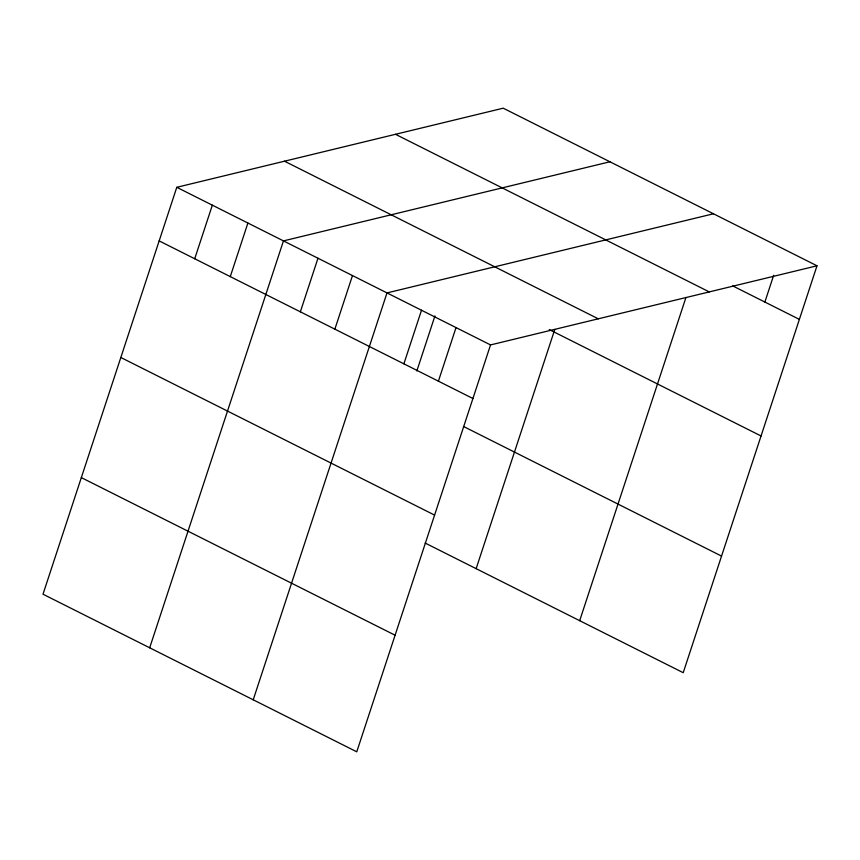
<?xml version="1.0" encoding="UTF-8"?>
<svg xmlns="http://www.w3.org/2000/svg" width="860" height="860" viewBox="0 0 860 860"><rect width="100%" height="100%" fill="white"/><g stroke="black" fill="none" stroke-linecap="round" stroke-linejoin="round"><path stroke-width="1.29" d="M817 265.794L503.24 108.188L176.784 187.308L43 594.206L356.76 751.812L490.544 344.925L817 265.794L683.216 672.692L425.173 543.058M194.715 258.763L212.334 205.174M230.276 276.619L247.895 223.041M149.683 647.784L283.456 240.897L609.923 161.777M300.355 311.825L317.974 258.236M334.863 329.165L352.482 275.576M253.216 699.803L387 292.916L713.456 213.785M403.888 363.834L421.507 310.245M416.842 370.961L434.945 315.899M438.406 381.173L456.026 327.585M476.139 568.664L554.786 329.444M579.683 620.673L685.947 297.463M764.873 302.043L773.678 275.254M732.731 285.907L799.381 319.382M395.503 134.3L709.263 291.906M284.51 161.196L598.27 318.813M549.228 329.573L761.046 435.977M176.784 187.308L490.544 344.925M159.165 240.897L472.925 398.513M463.508 426.474L721.551 556.097M120.83 357.491L434.59 515.097M81.334 477.612L395.095 635.217"/></g></svg>
